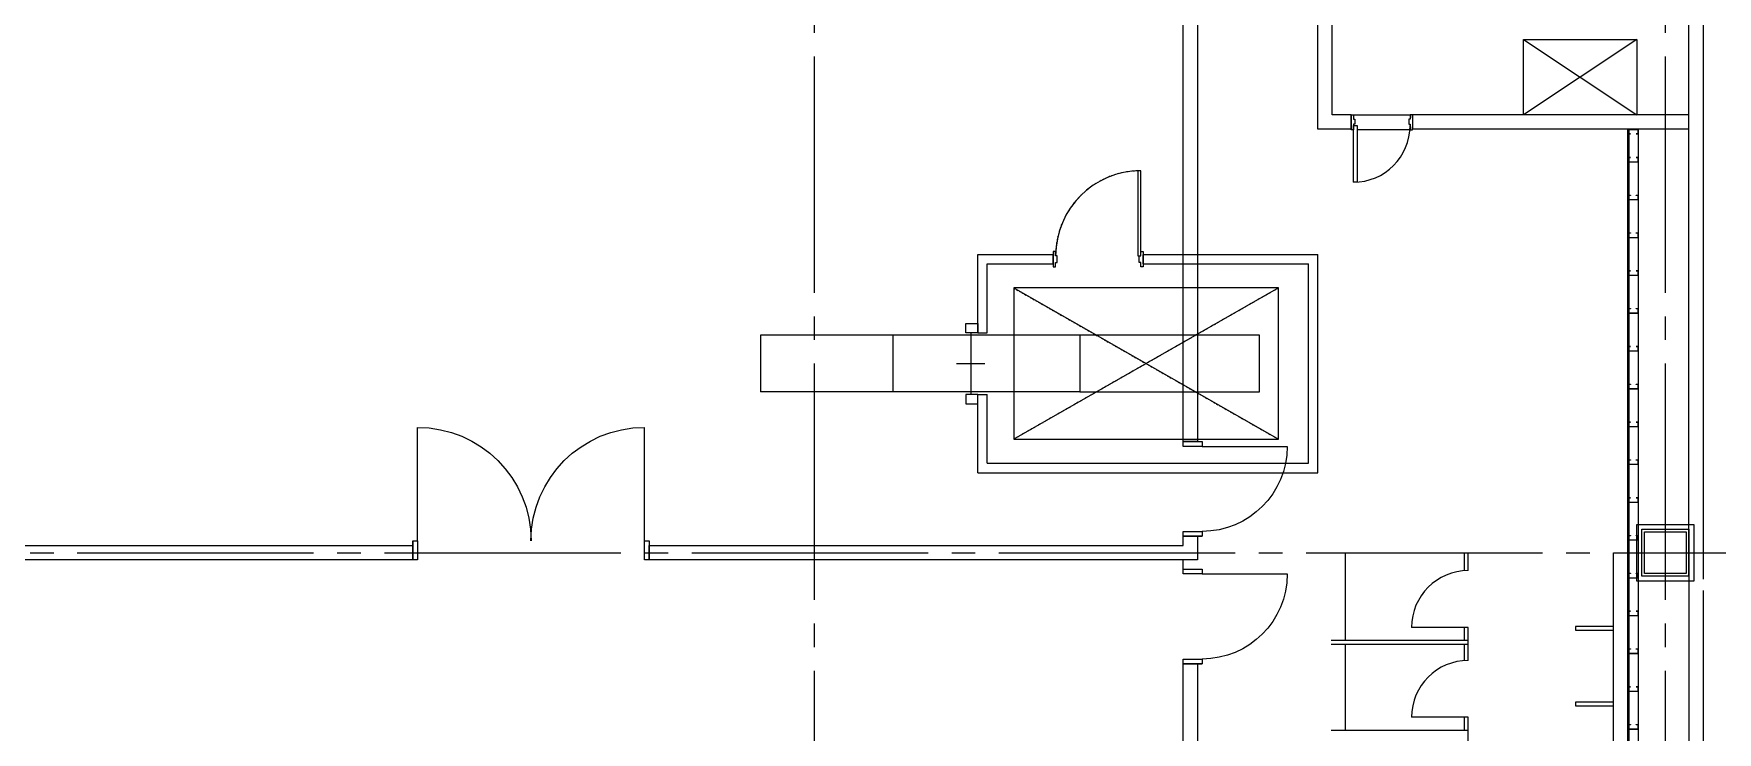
# Model space of a CAD drawing. Header units: millimetres. Extents: x -48783 to 29932, y 8989 to 23940.
# Drawn here: x 22574 to 24355, y 14360 to 15099 of the extents above; entities that cross this region are included whole.
import ezdxf

# ---------------------------------------------------------------- set-up
doc = ezdxf.new("R2010")
doc.units = ezdxf.units.MM
doc.header["$LTSCALE"] = 100
doc.linetypes.add('X-N-FAB-L20$0$COL-CEN-LIN', pattern=[3.25, 2.5, -0.25, 0.25, -0.25])
doc.linetypes.add('X-N-FAB-L20$0$HIDDENK1', pattern=[0.334, 0.167, -0.167])
for name, color, linetype in [('0-XREF', 7, 'Continuous'), ('X-N-FAB-L20$0$08', 8, 'Continuous'), ('X-N-FAB-L20$0$200K新增範圍', 8, 'Continuous'), ('X-N-FAB-L20$0$BLOCK', 8, 'Continuous'), ('X-N-FAB-L20$0$CCL', 8, 'X-N-FAB-L20$0$COL-CEN-LIN'), ('X-N-FAB-L20$0$COL', 8, 'Continuous'), ('X-N-FAB-L20$0$COL-S', 8, 'Continuous')]:
    doc.layers.add(name, color=color, linetype=linetype)

# ---------------------------------------------------------------- blocks, each defined once
blk = doc.blocks.new('X-N-FAB-L20$0$X-NFAB-UPS_L10$0$A$C01469983')
at = {"lineweight": 0}
for p, q in [((-180, 0), (-200, 0)), ((-200, 0), (-200, -50)), ((0, 0), (-200, 0)), ((-180, 0), (-200, 0)), ((-180, 0), (-200, 0)), ((-20, 0), (-180, 0)), ((-20, 0), (-180, 0)), ((-20, 0), (-180, 0)), ((0, 0), (-20, 0)), ((0, 0), (-20, 0)), ((0, 0), (-20, 0)), ((0, -50), (0, 0)), ((-200, -50), (0, -50)), ((0, -950), (-200, -950)), ((-200, -950), (-200, -1000)), ((-180, -1000), (-200, -1000)), ((-200, -1000), (0, -1000)), ((-180, -1000), (-200, -1000)), ((-180, -1000), (-200, -1000)), ((-20, -1000), (-180, -1000)), ((-20, -1000), (-180, -1000)), ((-20, -1000), (-180, -1000)), ((0, -1000), (-20, -1000)), ((0, -1000), (-20, -1000)), ((0, -1000), (-20, -1000)), ((0, -1000), (0, -950))]:
    blk.add_line(p, q, dxfattribs=at)
blk.add_line((-200, -50), (-1100, -50))
at = {"lineweight": 0, "flags": 128}
blk.add_lwpolyline([(0, 0), (0, 100)], dxfattribs=at)
blk.add_arc((-200, -50), 900, 180, 270)
blk = doc.blocks.new('X-N-FAB-L20$0$X-NFAB-UPS_L10$0$A$C65aec59f')
at = {"lineweight": 0}
for p, q in [((0, 1250), (20, 1250)), ((0, 1250), (0, 1200)), ((200, 1250), (0, 1250)), ((0, 1250), (20, 1250)), ((0, 1250), (20, 1250)), ((20, 1250), (180, 1250)), ((20, 1250), (180, 1250)), ((20, 1250), (180, 1250)), ((180, 1250), (200, 1250)), ((180, 1250), (200, 1250)), ((180, 1250), (200, 1250)), ((200, 1200), (200, 1250)), ((0, 1200), (-1200, 1200)), ((0, 1200), (200, 1200)), ((0, -1200), (-1200, -1200)), ((200, -1200), (0, -1200)), ((0, -1200), (0, -1250)), ((200, -1250), (200, -1200)), ((0, -1250), (20, -1250)), ((0, -1250), (200, -1250)), ((0, -1250), (20, -1250)), ((0, -1250), (20, -1250)), ((20, -1250), (180, -1250)), ((20, -1250), (180, -1250)), ((20, -1250), (180, -1250)), ((180, -1250), (200, -1250)), ((180, -1250), (200, -1250)), ((180, -1250), (200, -1250))]:
    blk.add_line(p, q, dxfattribs=at)
for centre, major_axis in [((0, 1200), (-849, 849)), ((0, -1200), (849, 849))]:
    blk.add_ellipse(centre, major_axis=major_axis, ratio=1, start_param=0.785398, end_param=2.356194, dxfattribs=at)
blk = doc.blocks.new('X-N-FAB-L20$0$A$C0e4649b7')
at = {"linetype": 'X-N-FAB-L20$0$HIDDENK1'}
for p, q in [((10876, 34612), (11675, 34612)), ((10876, 33783), (10876, 34612)), ((11675, 34512), (11675, 34612)), ((12625, 34612), (14475, 34612)), ((12625, 34512), (12625, 34612)), ((14475, 32304), (14475, 34612)), ((10976, 34512), (11675, 34512)), ((10976, 33783), (10976, 34512)), ((12625, 34512), (14375, 34512)), ((14375, 32404), (14375, 34512)), ((11256, 34258), (14057, 32658)), ((14057, 34258), (11256, 32658)), ((11957, 33758), (8577, 33758)), ((8577, 33758), (8577, 33158)), ((9977, 33758), (9977, 33158)), ((10801, 33783), (10801, 33133)), ((10876, 33783), (10976, 33783)), ((10651, 33458), (10951, 33458)), ((11957, 33158), (8577, 33158)), ((10876, 33133), (10976, 33133)), ((10876, 32304), (10876, 33133)), ((10976, 32404), (10976, 33133)), ((10876, 32304), (14475, 32304)), ((10976, 32404), (14375, 32404))]:
    blk.add_line(p, q, dxfattribs=at)
for points in [[(13200, 32633), (13050, 32633), (13050, 41758), (13200, 41758)], [(7400, 31533), (13050, 31533), (13050, 31633), (13200, 31633), (13200, 31383), (7400, 31383)], [(13050, 30283), (13200, 30283), (13200, 25433), (13050, 25433)]]:
    blk.add_lwpolyline(points, close=True)
for points in [[(12600, 35498), (12570, 35498), (12570, 34598), (12600, 34598)], [(14057, 34258), (11256, 34258), (11256, 32658), (14057, 32658)], [(10876, 33783), (10751, 33783), (10751, 33883), (10876, 33883)], [(13857, 33758), (11957, 33758), (11957, 33158), (13857, 33158)], [(10876, 33133), (10751, 33133), (10751, 33033), (10876, 33033)]]:
    blk.add_lwpolyline(points, close=True, dxfattribs=at)
for points in [[(11675, 34481), (11700, 34481), (11700, 34526), (11715, 34526), (11715, 34598), (11700, 34598), (11700, 34643), (11675, 34643), (11675, 34481)], [(12625, 34481), (12600, 34481), (12600, 34526), (12585, 34526), (12585, 34598), (12600, 34598), (12600, 34643), (12625, 34643), (12625, 34481)]]:
    blk.add_lwpolyline(points, dxfattribs=at)
for points in [[(0, 16530), (0, 31533), (4900, 31533)], [(4900, 31383), (150, 31383), (150, 16530)]]:
    blk.add_lwpolyline(points)
blk.add_arc((12600, 34598), 900, 90, 180, dxfattribs=at)
at = {"xscale": -1.000000000000002, "rotation": 90}
blk.add_blockref('X-N-FAB-L20$0$X-NFAB-UPS_L10$0$A$C65aec59f', (6150, 31583), dxfattribs=at)
at = {"xscale": -1}
for p in [(13050, 32633), (13050, 31283)]:
    blk.add_blockref('X-N-FAB-L20$0$X-NFAB-UPS_L10$0$A$C01469983', p, dxfattribs=at)
blk = doc.blocks.new('X-N-FAB-L20$0$A$C028b1125')
at = {"layer": 'X-N-FAB-L20$0$COL'}
blk.add_lwpolyline([(0, 60), (60, 60), (60, 0), (0, 0)], close=True, dxfattribs=at)
at = {"layer": 'X-N-FAB-L20$0$COL-S'}
for points in [[(5, 5), (5, 55), (55, 55), (55, 5)], [(8, 8), (8, 52), (52, 52), (52, 8)]]:
    blk.add_lwpolyline(points, close=True, dxfattribs=at)
blk = doc.blocks.new('X-N-FAB-L20$0$A$C20c95bda')
at = {"layer": 'X-N-FAB-L20$0$CCL'}
for p, q in [((24420, 0), (24420, 9160)), ((25320, 0), (25320, 9160)), ((240, 3950), (28330, 3950))]:
    blk.add_line(p, q, dxfattribs=at)
at = {"layer": 'X-N-FAB-L20$0$COL'}
blk.add_blockref('X-N-FAB-L20$0$A$C028b1125', (25290, 3920), dxfattribs=at)
blk = doc.blocks.new('X-N-FAB-L20$0$A$C1d07c4d4')
at = {"layer": 'X-N-FAB-L20$0$08'}
for p, q in [((25057.4, 5150), (25057.4, 3897)), ((24649.9, 4373), (24649.9, 4525)), ((24664.9, 4388), (24664.9, 4510)), ((25042.4, 3900), (25042.4, 4485)), ((24867.4, 4468), (24987.4, 4388)), ((24987.4, 4468), (24867.4, 4388)), ((24684.9, 4388), (24664.9, 4388)), ((24684.9, 4388), (24684.9, 4373)), ((24687.4, 4388.2), (24747.4, 4388.2)), ((25042.4, 4388), (24749.9, 4388)), ((24749.9, 4388), (24749.9, 4373)), ((24684.9, 4373), (24649.9, 4373)), ((24747.4, 4372.4), (24691.4, 4372.4)), ((25042.4, 4373), (24749.9, 4373)), ((24977.4, 4373), (24977.4, 3925)), ((24978.7, 4373), (24978.7, 3932.2)), ((24988.7, 4373), (24988.7, 3925)), ((24290, 4240.4), (24369.9, 4240.4)), ((24290, 4157.5), (24290, 4240.4)), ((24369.9, 4230.4), (24369.9, 4240.4)), ((24464.9, 4240.4), (24649.9, 4240.4)), ((24464.9, 4230.4), (24464.9, 4240.4)), ((24649.9, 4009.6), (24649.9, 4240.4)), ((24300, 4230.4), (24369.9, 4230.4)), ((24300, 4157.5), (24300, 4230.4)), ((24464.9, 4230.4), (24639.9, 4230.4)), ((24639.9, 4019.6), (24639.9, 4230.4)), ((24328, 4205), (24608.1, 4045)), ((24608.1, 4205), (24328, 4045)), ((24398.1, 4155), (24060.1, 4155)), ((24060.1, 4155), (24060.1, 4095)), ((24200.1, 4155), (24200.1, 4095)), ((24282.5, 4157.5), (24282.5, 4092.5)), ((24290, 4157.5), (24300, 4157.5)), ((24267.5, 4125), (24297.5, 4125)), ((24398.1, 4095), (24060.1, 4095)), ((24290, 4092.5), (24300, 4092.5)), ((24290, 4009.6), (24290, 4092.5)), ((24300, 4019.6), (24300, 4092.5)), ((24290, 4009.6), (24649.9, 4009.6)), ((24300, 4019.6), (24639.9, 4019.6)), ((24978.7, 3991.2), (24978.7, 3684.4)), ((24992.4, 3900), (24992.4, 3950)), ((24992.4, 3900), (24992.4, 3950)), ((24992.4, 3900), (24992.4, 3950)), ((24678.9, 3832), (24678.9, 3925)), ((24804.9, 3906), (24804.9, 3925)), ((24808.9, 3906), (24808.9, 3925)), ((24962.4, 3445), (24962.4, 3925)), ((24977.4, 3925), (24977.4, 3684.4)), ((24988.7, 3925), (24988.7, 3684.4)), ((25042.4, 3900), (25042.4, 3300)), ((25057.4, 3885), (25057.4, 3285)), ((24808.9, 3832), (24663.9, 3832)), ((24808.9, 3846), (24748.9, 3846)), ((24804.9, 3832), (24804.9, 3846)), ((24808.9, 3832), (24808.9, 3846)), ((24808.9, 3811), (24808.9, 3832)), ((24808.9, 3828), (24663.9, 3828)), ((24678.9, 3737), (24678.9, 3828)), ((24804.9, 3811), (24804.9, 3828)), ((24808.9, 3751), (24748.9, 3751)), ((24804.9, 3737), (24804.9, 3751)), ((24808.9, 3737), (24808.9, 3751)), ((24808.9, 3737), (24663.9, 3737)), ((24808.9, 3716), (24808.9, 3737))]:
    blk.add_line(p, q, dxfattribs=at)
for points in [[(24867.4, 4468), (24987.4, 4468), (24987.4, 4388), (24867.4, 4388)], [(24684.9, 4385), (24684.9, 4388.2), (24687.4, 4388.2), (24687.4, 4383.7), (24688.9, 4383.7), (24688.9, 4378.2), (24687.4, 4378.2), (24687.4, 4372.4), (24684.9, 4372.4), (24684.9, 4375.6)], [(24687.4, 4376.9), (24691.4, 4376.9), (24691.4, 4316.9), (24687.4, 4316.9)], [(24986.7, 4368), (24988.7, 4368), (24988.7, 4373), (24978.7, 4373), (24978.7, 4368), (24980.7, 4368), (24980.7, 4368.2), (24978.9, 4368.2), (24978.9, 4372.8), (24988.5, 4372.8), (24988.5, 4368.2), (24986.7, 4368.2)], [(24462.4, 4329), (24459.4, 4329), (24459.4, 4239), (24462.4, 4239)], [(24986.7, 4343.2), (24988.7, 4343.2), (24988.7, 4338.2), (24978.7, 4338.2), (24978.7, 4343.2), (24980.7, 4343.2), (24980.7, 4343), (24978.9, 4343), (24978.9, 4338.5), (24988.5, 4338.5), (24988.5, 4343), (24986.7, 4343)], [(24986.7, 4303.2), (24988.7, 4303.2), (24988.7, 4298.2), (24978.7, 4298.2), (24978.7, 4303.2), (24980.7, 4303.2), (24980.7, 4303), (24978.9, 4303), (24978.9, 4298.5), (24988.5, 4298.5), (24988.5, 4303), (24986.7, 4303)], [(24986.7, 4263.2), (24988.7, 4263.2), (24988.7, 4258.2), (24978.7, 4258.2), (24978.7, 4263.2), (24980.7, 4263.2), (24980.7, 4263), (24978.9, 4263), (24978.9, 4258.5), (24988.5, 4258.5), (24988.5, 4263), (24986.7, 4263)], [(24986.7, 4223.2), (24988.7, 4223.2), (24988.7, 4218.2), (24978.7, 4218.2), (24978.7, 4223.2), (24980.7, 4223.2), (24980.7, 4223), (24978.9, 4223), (24978.9, 4218.5), (24988.5, 4218.5), (24988.5, 4223), (24986.7, 4223)], [(24608.1, 4205), (24328, 4205), (24328, 4045), (24608.1, 4045)], [(24986.7, 4183.2), (24988.7, 4183.2), (24988.7, 4178.2), (24978.7, 4178.2), (24978.7, 4183.2), (24980.7, 4183.2), (24980.7, 4183), (24978.9, 4183), (24978.9, 4178.5), (24988.5, 4178.5), (24988.5, 4183), (24986.7, 4183)], [(24290, 4157.5), (24277.5, 4157.5), (24277.5, 4167.5), (24290, 4167.5)], [(24588.1, 4155), (24398.1, 4155), (24398.1, 4095), (24588.1, 4095)], [(24986.7, 4143.2), (24988.7, 4143.2), (24988.7, 4138.2), (24978.7, 4138.2), (24978.7, 4143.2), (24980.7, 4143.2), (24980.7, 4143), (24978.9, 4143), (24978.9, 4138.5), (24988.5, 4138.5), (24988.5, 4143), (24986.7, 4143)], [(24986.7, 4103.2), (24988.7, 4103.2), (24988.7, 4098.2), (24978.7, 4098.2), (24978.7, 4103.2), (24980.7, 4103.2), (24980.7, 4103), (24978.9, 4103), (24978.9, 4098.5), (24988.5, 4098.5), (24988.5, 4103), (24986.7, 4103)], [(24290, 4092.5), (24277.5, 4092.5), (24277.5, 4082.5), (24290, 4082.5)], [(24986.7, 4063.2), (24988.7, 4063.2), (24988.7, 4058.2), (24978.7, 4058.2), (24978.7, 4063.2), (24980.7, 4063.2), (24980.7, 4063), (24978.9, 4063), (24978.9, 4058.5), (24988.5, 4058.5), (24988.5, 4063), (24986.7, 4063)], [(24986.7, 4023.2), (24988.7, 4023.2), (24988.7, 4018.2), (24978.7, 4018.2), (24978.7, 4023.2), (24980.7, 4023.2), (24980.7, 4023), (24978.9, 4023), (24978.9, 4018.5), (24988.5, 4018.5), (24988.5, 4023), (24986.7, 4023)], [(24986.7, 3983.2), (24988.7, 3983.2), (24988.7, 3978.2), (24978.7, 3978.2), (24978.7, 3983.2), (24980.7, 3983.2), (24980.7, 3983), (24978.9, 3983), (24978.9, 3978.5), (24988.5, 3978.5), (24988.5, 3983), (24986.7, 3983)], [(24987.4, 3955), (25047.4, 3955), (25047.4, 3895), (24987.4, 3895)], [(24986.7, 3943.2), (24988.7, 3943.2), (24988.7, 3938.2), (24978.7, 3938.2), (24978.7, 3943.2), (24980.7, 3943.2), (24980.7, 3943), (24978.9, 3943), (24978.9, 3938.5), (24988.5, 3938.5), (24988.5, 3943), (24986.7, 3943)], [(24992.4, 3900), (24992.4, 3950), (25042.4, 3950), (25042.4, 3900)], [(24995.4, 3903), (24995.4, 3947), (25039.4, 3947), (25039.4, 3903)], [(24986.7, 3903.2), (24988.7, 3903.2), (24988.7, 3898.2), (24978.7, 3898.2), (24978.7, 3903.2), (24980.7, 3903.2), (24980.7, 3903), (24978.9, 3903), (24978.9, 3898.5), (24988.5, 3898.5), (24988.5, 3903), (24986.7, 3903)], [(24986.7, 3863.2), (24988.7, 3863.2), (24988.7, 3858.2), (24978.7, 3858.2), (24978.7, 3863.2), (24980.7, 3863.2), (24980.7, 3863), (24978.9, 3863), (24978.9, 3858.5), (24988.5, 3858.5), (24988.5, 3863), (24986.7, 3863)], [(24986.7, 3823.2), (24988.7, 3823.2), (24988.7, 3818.2), (24978.7, 3818.2), (24978.7, 3823.2), (24980.7, 3823.2), (24980.7, 3823), (24978.9, 3823), (24978.9, 3818.5), (24988.5, 3818.5), (24988.5, 3823), (24986.7, 3823)], [(24986.7, 3783.2), (24988.7, 3783.2), (24988.7, 3778.2), (24978.7, 3778.2), (24978.7, 3783.2), (24980.7, 3783.2), (24980.7, 3783), (24978.9, 3783), (24978.9, 3778.5), (24988.5, 3778.5), (24988.5, 3783), (24986.7, 3783)], [(24986.7, 3743.2), (24988.7, 3743.2), (24988.7, 3738.2), (24978.7, 3738.2), (24978.7, 3743.2), (24980.7, 3743.2), (24980.7, 3743), (24978.9, 3743), (24978.9, 3738.5), (24988.5, 3738.5), (24988.5, 3743), (24986.7, 3743)]]:
    blk.add_lwpolyline(points, close=True, dxfattribs=at)
for points in [[(24749.9, 4385), (24749.9, 4388.2), (24747.4, 4388.2), (24747.4, 4383.7), (24745.9, 4383.7), (24745.9, 4378.2), (24747.4, 4378.2), (24747.4, 4372.4), (24749.9, 4372.4), (24749.9, 4375.6)], [(24369.9, 4227.3), (24372.4, 4227.3), (24372.4, 4231.8), (24373.9, 4231.8), (24373.9, 4239), (24372.4, 4239), (24372.4, 4243.5), (24369.9, 4243.5), (24369.9, 4227.3)], [(24464.9, 4227.3), (24462.4, 4227.3), (24462.4, 4231.8), (24460.9, 4231.8), (24460.9, 4239), (24462.4, 4239), (24462.4, 4243.5), (24464.9, 4243.5), (24464.9, 4227.3)], [(24962.4, 3847), (24922.4, 3847), (24922.4, 3843), (24962.4, 3843)], [(24962.4, 3767), (24922.4, 3767), (24922.4, 3763), (24962.4, 3763)]]:
    blk.add_lwpolyline(points, dxfattribs=at)
for centre, radius, start, end in [((24687.4, 4376.9), 60, 270, 0), ((24462.4, 4239), 90, 90, 180), ((24808.9, 3846), 60, 90, 180), ((24808.9, 3751), 60, 90, 180)]:
    blk.add_arc(centre, radius, start, end, dxfattribs=at)
blk = doc.blocks.new('X-N-FAB-L20')
blk.add_blockref('X-N-FAB-L20$0$A$C1d07c4d4', (-717.4, 10625))
at = {"layer": 'X-N-FAB-L20$0$200K新增範圍', "xscale": 0.1, "yscale": 0.1, "zscale": 0.1}
blk.add_blockref('X-N-FAB-L20$0$A$C0e4649b7', (22485, 11404.2), dxfattribs=at)
at = {"layer": 'X-N-FAB-L20$0$BLOCK'}
blk.add_blockref('X-N-FAB-L20$0$A$C20c95bda', (-1020, 10600), dxfattribs=at)

msp = doc.modelspace()

# ---------------------------------------------------------------- block references
at = {"layer": '0-XREF'}
msp.add_blockref('X-N-FAB-L20', (0, 0), dxfattribs=at)

doc.saveas('drawing.dxf')
